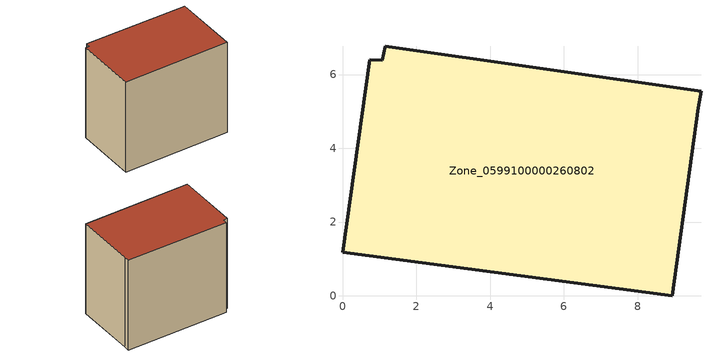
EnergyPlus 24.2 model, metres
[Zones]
Zone_0599100000260802
 floor ground (C_G): 1.08,6.39 1.15,6.77 9.72,5.54 9.64,5.09 8.94,0 0,1.18 0.74,6.4 z0
 wall outside (C_F): 1.15,6.77 1.08,6.39 0.74,6.4 0,1.18 8.94,0 9.64,5.09 9.72,5.54 1.15,6.77 z0:8.07
 roof outside (C_R): 1.08,6.39 0.74,6.4 0,1.18 8.94,0 9.64,5.09 9.72,5.54 1.15,6.77 z8.07
[BUILDING]
Pand.0599100000260802: North Axis=0; Terrain=City; Loads Convergence Tolerance Value=0.04; Temperature Convergence Tolerance Value=0.4; Solar Distribution=FullExterior; Maximum Number of Warmup Days=25; Minimum Number of Warmup Days=1
[Site:Location]
Rotterdam.The.Hague.AP_ZH_NLD Design_Conditions: Latitude=51.96; Longitude=4.45; Time Zone=1; Elevation=-4.5
[SITE:GROUNDTEMPERATURE:BUILDINGSURFACE]
18, 18, 18, 18, 18, 18, 18, 18, 18, 18, 18, 18
[MATERIAL] Thermal Absorptance=0.9; Solar Absorptance=0.7; Visible Absorptance=0.7
Name | Roughness | Thickness | Conductivity | Density | Specific Heat
G.TC.1975-1991 | MediumSmooth | 0.15 | 0.288461 | 540 | 1210
F.TC.1975-1991 | Rough | 0.3 | 0.230769 | 1920 | 840
R.TC.1975-1991 | MediumRough | 0.2 | 0.153846 | 1500 | 1000
[CONSTRUCTION]
C_G: G.TC.1975-1991
C_F: F.TC.1975-1991
C_R: R.TC.1975-1991
[ZONE]
Zone_0599100000260802: Type=1; Multiplier=1; Ceiling Height=Autocalculate; Volume=Autocalculate; Floor Area=autocalculate; Part of Total Floor Area=Yes
[ZONEINFILTRATION:DESIGNFLOWRATE]
Infil_Zone_0599100000260802: Zone or ZoneList or Space or SpaceList=Zone_0599100000260802; Schedule=AlwaysOn; Design Flow Rate Calculation Method=Flow/Area; Flow Rate per Floor Area=0.003; Constant Term Coefficient=1; Temperature Term Coefficient=0; Velocity Term Coefficient=0; Velocity Squared Term Coefficient=0
[HVACTEMPLATE:ZONE:IDEALLOADSAIRSYSTEM]
Zone_0599100000260802: Maximum Heating Supply Air Temperature=50; Minimum Cooling Supply Air Temperature=13; Maximum Heating Supply Air Humidity Ratio=0.0156; Minimum Cooling Supply Air Humidity Ratio=0.0077; Heating Limit=NoLimit; Cooling Limit=NoLimit; Dehumidification Control Type=ConstantSensibleHeatRatio; Cooling Sensible Heat Ratio=0.7; Dehumidification Setpoint=60; Humidification Control Type=None; Humidification Setpoint=30; Outdoor Air Method=None; Outdoor Air Flow Rate per Person=0.00944; Outdoor Air Flow Rate per Zone Floor Area=0; Outdoor Air Flow Rate per Zone=0; Demand Controlled Ventilation Type=None; Outdoor Air Economizer Type=NoEconomizer; Heat Recovery Type=None; Sensible Heat Recovery Effectiveness=0.7; Latent Heat Recovery Effectiveness=0.65
[ZONECONTROL:THERMOSTAT]
ThermostatControl_Zone_0599100000260802: Zone or ZoneList=Zone_0599100000260802; Control Type Schedule=DualSetpointControlType; Control 1=Thermostat_Zone_0599100000260802; Temperature Difference Between Cutout And Setpoint=0
[THERMOSTATSETPOINT:DUALSETPOINT]
Thermostat_Zone_0599100000260802: Heating Setpoint Temperature Schedule=HeatingSetpoint_Zone_0599100000260802; Cooling Setpoint Temperature Schedule=CoolingSetpoint_Zone_0599100000260802
[SCHEDULE:COMPACT]
HeatingSetpoint_Zone_0599100000260802: Through: 12/31, For: AllDays, Until: 24:00, 21
CoolingSetpoint_Zone_0599100000260802: Through: 12/31, For: AllDays, Until: 24:00, 24
DualSetpointControlType: Through: 12/31, For: AllDays, Until: 24:00, 4
AlwaysOn: Through: 12/31, For: AllDays, Until: 24:00, 1
